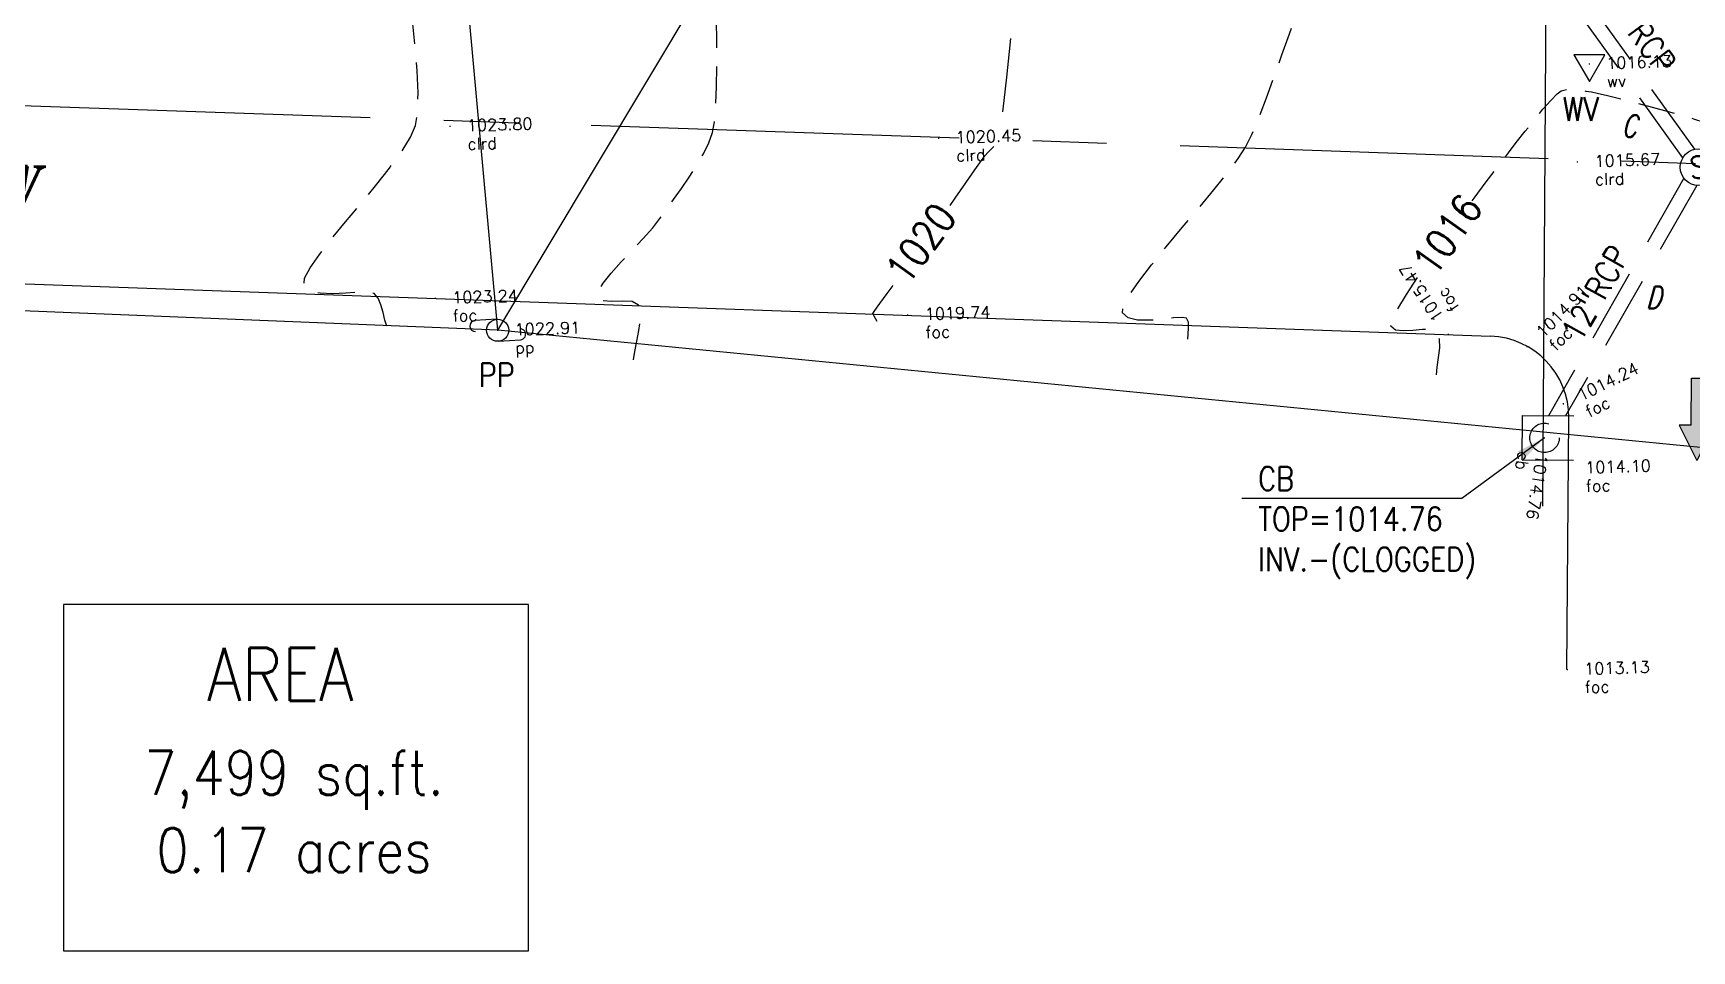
# Model space of a CAD drawing. Extents: x 1086 to 1385, y 787 to 1056.
# Drawn here: x 1206.5 to 1319.1, y 788 to 850.3 of the extents above; entities that cross this region are included whole.
import ezdxf
from ezdxf.enums import TextEntityAlignment as Align

# ---------------------------------------------------------------- set-up
doc = ezdxf.new("R2010")
doc.units = 0
doc.header["$LTSCALE"] = 20
doc.header["$MEASUREMENT"] = 0
doc.header["$PDMODE"] = 2
doc.header["$PDSIZE"] = 0.025
for name, pattern in [('CENTER', [2, 1.25, -0.25, 0.25, -0.25]), ('DASHED2', [0.375, 0.25, -0.125]), ('HIDDEN', [0.375, 0.25, -0.125]), ('HIDDEN2', [0.1875, 0.125, -0.0625]), ('HIDDENX2', [0.75, 0.5, -0.25])]:
    doc.linetypes.add(name, pattern=pattern)
doc.layers.get('0').update_dxf_attribs({"linetype": 'CONTINUOUS'})
for name, color, linetype in [('CL', 2, 'CENTER'), ('CONT-LBLS', 2, 'HIDDENX2'), ('CONT-MJR', 41, 'HIDDEN'), ('CONT-MNR', 35, 'HIDDEN2'), ('CURB', 1, 'CONTINUOUS'), ('DESC', 2, 'CONTINUOUS'), ('ELEV', 6, 'CONTINUOUS'), ('LIGHT', 2, 'CONTINUOUS'), ('POW', 4, 'POWERLINE'), ('PTS', 2, 'CONTINUOUS'), ('SEWER', 6, 'SEWERLINE1'), ('STORM', 4, 'DASHED2'), ('TEXTL', 3, 'CONTINUOUS'), ('TEXTM', 2, 'CONTINUOUS'), ('WATER', 21, 'CONTINUOUS')]:
    doc.layers.add(name, color=color, linetype=linetype)
doc.styles.add('L100', font='simplex.shx', dxfattribs={"width": 0.85, "height": 2})
doc.styles.add('L120', font='simplex.shx', dxfattribs={"width": 0.85, "oblique": 15, "height": 2.4})
doc.styles.add('L60', font='simplex.shx', dxfattribs={"width": 0.75, "oblique": 15, "height": 1.5})
doc.styles.add('L80', font='simplex.shx', dxfattribs={"width": 0.85, "height": 1.6})
doc.styles.add('Q200', font='ROMANT.shx', dxfattribs={"width": 0.85, "oblique": 15, "height": 3.7778})
doc.styles.add('S6', font='SIMPLEX', dxfattribs={"height": 0.083333})
doc.styles.add('SHR', font='SIMPLEX', dxfattribs={"height": 1})
doc.styles.get("Standard").update_dxf_attribs({"font": 'ROMANS'})
doc.linetypes.add('POWERLINE', pattern='A,0.9,-0.27,["/\\/\\/\\/",STANDARD,S=0.05,R=0,X=-0.28,Y=-0.02],-0.1', length=1.27)
doc.linetypes.add('SEWERLINE1', pattern='A,0.8,-0.27,["SS",STANDARD,S=0.05,R=0,X=-0.15,Y=-0.02],-0.1', length=1.17)
doc.dimstyles.get("Standard").update_dxf_attribs({"dimtxt": 0.18, "dimasz": 0.18, "dimexe": 0.18, "dimexo": 0.0625, "dimgap": 0.09, "dimtad": 0, "dimtih": 1, "dimtoh": 1, "dimdec": 4, "dimzin": 0, "dimtxsty": 'STANDARD', "dimcen": 0.09, "dimazin": 3, "dimtfac": 1, "dimtdec": 4, "dimtofl": 0, "dimtmove": 0, "dimatfit": 3, "dimtolj": 1, "dimtzin": 0})

# ---------------------------------------------------------------- blocks, each defined once
blk = doc.blocks.new('POINT')
blk.add_point((0, 0))
at = {"layer": 'DESC', "style": 'S6'}
blk.add_attdef('DESC', (0.119, -0.17), '', height=0.0833, dxfattribs=at)
at = {"layer": 'ELEV', "style": 'S6'}
blk.add_attdef('ELEV', (0.119, -0.04), '', height=0.0833, dxfattribs=at)
blk = doc.blocks.new('U_POLE')
for p, q in [((0, 0.0375), (-0.075, 0.0375)), ((0, -0.0375), (0.075, -0.0375))]:
    blk.add_line(p, q)
blk.add_circle((0, 0), 0.0375)
for centre, start, end in [((-0.075, 0.01875), 90, 270), ((0.075, -0.01875), 270, 90)]:
    blk.add_arc(centre, 0.01875, start, end)
blk = doc.blocks.new('SMH')
blk.add_circle((0, 0), 0.0625)
at = {"style": 'SHR'}
blk.add_text('S', height=0.075, dxfattribs=at).set_placement((0, -0.0375), align=Align.CENTER)
blk = doc.blocks.new('TF')
for p, q in [((0.1612, 0.0201), (0.1612, 0.0601)), ((0.1612, 0.0601), (0.2812, 0.0001)), ((0.0012, -0.0199), (0.0012, 0.0201)), ((0.0012, 0.0201), (0.1612, 0.0201)), ((0.1612, -0.0599), (0.2812, 0.0001)), ((0.1612, -0.0199), (0.0012, -0.0199)), ((0.1612, -0.0199), (0.1612, -0.0599))]:
    blk.add_line(p, q)
for points in [[(0.1612, -0.0599), (0.1612, 0.0601), (0.2812, 0.0001), (0.1612, 0.0601)], [(0.0012, 0.0201), (0.0012, -0.0199), (0.1612, 0.0201), (0.1612, -0.0199)]]:
    blk.add_solid(points)

msp = doc.modelspace()

# ---------------------------------------------------------------- linework, layer by layer
at = {"layer": 'CL'}
msp.add_line((1124.43, 848.2), (1324.63, 841.27), dxfattribs=at)
at = {"layer": 'CONT-MJR', "elevation": 1020, "flags": 128}
for points in [[(1268.73, 838.6), (1269.08, 839.1), (1269.79, 840.13), (1270.41, 841.01), (1270.86, 841.66), (1271.09, 841.98), (1271.31, 842.22), (1271.59, 842.48), (1271.86, 842.76), (1272.04, 843.03), (1272.12, 843.44), (1272.24, 844.38), (1272.39, 845.72), (1272.57, 847.32), (1272.75, 849.05), (1272.93, 850.77), (1273.1, 852.34), (1273.24, 853.64), (1273.33, 854.53), (1273.37, 854.88), (1273.45, 855.04), (1273.57, 855.17), (1273.86, 855.16), (1274.53, 855.12), (1275.43, 855.06), (1276.42, 854.99), (1277.33, 854.93), (1278.01, 854.9), (1278.31, 854.91), (1278.4, 855.07), (1278.44, 855.29), (1278.46, 855.48), (1278.53, 855.81), (1278.7, 856.58), (1278.89, 857.45)], [(1263.77, 830.73), (1263.66, 830.93), (1263.58, 831.09), (1263.52, 831.18), (1263.48, 831.26), (1263.61, 831.46), (1263.96, 831.94), (1264.46, 832.62), (1264.86, 833.16)]]:
    msp.add_lwpolyline(points, dxfattribs=at)
at = {"layer": 'CONT-MNR', "flags": 128}
for points, elevation in [([(1230.49, 830.4), (1230.36, 830.82), (1230.24, 831.33), (1230.09, 831.85), (1229.9, 832.3), (1229.64, 832.63), (1229.25, 832.72), (1228.57, 832.71), (1227.72, 832.65), (1226.81, 832.61), (1225.96, 832.64), (1225.27, 832.82), (1224.87, 833.2), (1224.91, 833.66), (1225.28, 834.36), (1225.92, 835.27), (1226.74, 836.33), (1227.7, 837.49), (1228.72, 838.71), (1229.73, 839.94), (1230.68, 841.14), (1231.49, 842.25), (1232.1, 843.24), (1232.45, 844.04), (1232.59, 845), (1232.62, 846.26), (1232.56, 847.74), (1232.43, 849.33), (1232.25, 850.94), (1232.05, 852.49), (1231.84, 853.86), (1231.67, 854.98), (1231.54, 855.74), (1231.48, 856.05), (1231.35, 856.26), (1231.17, 856.48), (1231.14, 856.68), (1231.41, 856.67), (1232.02, 856.54), (1232.88, 856.37), (1233.87, 856.2), (1234.85, 856.1), (1235.73, 856.13), (1236.37, 856.36), (1236.78, 856.89), (1237.16, 857.78), (1237.5, 858.9), (1237.8, 860.11), (1238.04, 861.3), (1238.22, 862.31), (1238.34, 863.03), (1238.38, 863.32), (1238.34, 863.48), (1238.33, 863.63), (1238.66, 863.63), (1239.52, 863.61), (1240.79, 863.57), (1242.33, 863.52), (1244.03, 863.45), (1245.74, 863.39), (1247.33, 863.33), (1248.69, 863.28), (1249.68, 863.24), (1250.16, 863.22), (1250.6, 863.21), (1251.1, 863.19), (1251.63, 863.18), (1252.14, 863.16), (1252.57, 863.15), (1253.03, 863.14), (1253.75, 863.12), (1254.62, 863.09), (1255.52, 863.06), (1256.33, 863.04), (1256.91, 863.04), (1257.15, 863.06), (1257.13, 863.26), (1257.09, 863.46), (1257.36, 863.62), (1258.01, 863.96), (1258.93, 864.42), (1259.94, 864.93), (1260.93, 865.4), (1261.74, 865.78), (1262.23, 865.99), (1262.69, 866.14), (1263.22, 866.28), (1263.79, 866.4), (1264.33, 866.51), (1264.8, 866.59), (1265.26, 866.63), (1265.98, 866.67), (1266.82, 866.71), (1267.7, 866.75), (1268.49, 866.78), (1269.08, 866.81), (1269.36, 866.84), (1269.61, 866.95), (1269.88, 867.12), (1270.05, 867.21), (1270.18, 867.23), (1270.32, 867.24), (1270.52, 867.25), (1270.91, 867.28), (1271.36, 867.31), (1271.73, 867.32), (1272.09, 867.34), (1272.77, 867.35), (1273.64, 867.37), (1274.56, 867.39), (1275.41, 867.39), (1276.06, 867.37), (1276.36, 867.34), (1276.54, 867.1), (1276.68, 866.76), (1276.87, 866.54), (1277.15, 866.51), (1277.7, 866.52), (1278.41, 866.59), (1279.17, 866.69), (1279.88, 866.82), (1280.44, 866.99), (1280.88, 867.23), (1281.49, 867.64), (1282.21, 868.18), (1282.98, 868.78), (1283.76, 869.4), (1284.48, 869.98), (1285.08, 870.47), (1285.51, 870.81), (1286, 871.21), (1286.59, 871.69), (1287.22, 872.2), (1287.81, 872.69), (1288.32, 873.11), (1288.68, 873.4), (1289.08, 873.68), (1289.55, 874.02), (1290.04, 874.36), (1290.46, 874.66), (1290.74, 874.88), (1290.98, 875.14), (1291.25, 875.45), (1291.5, 875.77), (1291.73, 876.04), (1291.98, 876.32), (1292.46, 876.85), (1293.07, 877.54), (1293.73, 878.31), (1294.36, 879.07), (1294.85, 879.75), (1295.14, 880.25), (1295.27, 880.8), (1295.31, 881.49), (1295.3, 882.22), (1295.29, 882.93), (1295.29, 883.52), (1295.34, 883.93), (1295.51, 884.3), (1295.78, 884.7), (1296.08, 885.1), (1296.35, 885.49), (1296.54, 885.82), (1296.65, 886.16), (1296.76, 886.57), (1296.84, 887), (1296.92, 887.42), (1296.98, 887.78), (1297.04, 888.15), (1297.11, 888.61), (1297.18, 889.1), (1297.24, 889.57), (1297.28, 889.97), (1297.31, 890.42), (1297.37, 891.24), (1297.43, 892.29), (1297.5, 893.46), (1297.56, 894.62), (1297.62, 895.63), (1297.66, 896.38), (1297.68, 896.73), (1297.71, 897.02), (1297.75, 897.37), (1297.78, 897.68), (1297.8, 897.83), (1297.79, 897.92), (1297.79, 898.01), (1297.76, 898.14), (1297.73, 898.28), (1297.74, 898.45), (1297.75, 898.63), (1297.76, 898.89), (1297.77, 899.52), (1297.78, 900.35), (1297.79, 901.25), (1297.8, 902.09), (1297.82, 902.7), (1297.82, 902.96), (1297.84, 903.12), (1297.9, 903.26), (1298.13, 903.28), (1298.53, 903.28), (1298.83, 903.38), (1298.9, 903.6), (1298.89, 903.92), (1298.84, 904.27), (1298.81, 904.56), (1298.79, 904.89), (1298.77, 905.33), (1298.73, 905.79), (1298.71, 906.19), (1298.68, 906.57), (1298.65, 907.14), (1298.61, 907.76), (1298.58, 908.33), (1298.58, 908.73), (1298.61, 909.13), (1298.67, 909.59), (1298.76, 910.04), (1298.9, 910.4), (1299.17, 910.73), (1299.64, 911.17), (1300.16, 911.63), (1300.59, 911.98), (1300.79, 912.14), (1300.91, 912.17), (1301.03, 912.19), (1301.35, 912.14), (1302.03, 912.04), (1302.85, 911.92), (1303.53, 911.82), (1303.84, 911.77), (1303.95, 911.76), (1304.05, 911.78), (1304.1, 911.99), (1304.17, 912.37), (1304.21, 912.65), (1304.23, 912.82), (1304.25, 913), (1304.26, 913.17), (1304.27, 913.33), (1304.27, 913.52), (1304.27, 913.68), (1304.28, 913.93), (1304.29, 914.41), (1304.3, 914.99), (1304.3, 915.5), (1304.31, 915.82), (1304.3, 916.07), (1304.29, 916.36), (1304.28, 916.64), (1304.28, 916.89), (1304.3, 917.24), (1304.36, 918.05), (1304.43, 919.2), (1304.34, 920.81), (1304.26, 922.12), (1304.26, 923.74), (1304.33, 925.59), (1304.33, 933.14)], 1024), ([(1247.24, 828.11), (1247.33, 828.69), (1247.47, 829.38), (1247.61, 830.12), (1247.71, 830.83), (1247.72, 831.43), (1247.58, 831.84), (1247.14, 832.07), (1246.47, 832.1), (1245.74, 832.07), (1245.12, 832.13), (1244.78, 832.4), (1244.84, 832.77), (1245.18, 833.32), (1245.73, 834.01), (1246.41, 834.77), (1247.16, 835.57), (1247.89, 836.36), (1248.54, 837.09), (1249.03, 837.72), (1249.46, 838.32), (1249.96, 839.01), (1250.49, 839.75), (1251.02, 840.53), (1251.53, 841.33), (1251.98, 842.11), (1252.35, 842.86), (1252.61, 843.55), (1252.74, 844.28), (1252.82, 845.36), (1252.87, 846.69), (1252.89, 848.17), (1252.89, 849.71), (1252.87, 851.2), (1252.84, 852.55), (1252.81, 853.66), (1252.79, 854.44), (1252.78, 854.78), (1252.73, 855.05), (1252.66, 855.37), (1252.63, 855.68), (1252.71, 855.9), (1252.99, 855.92), (1253.54, 855.83), (1254.25, 855.68), (1255.01, 855.56), (1255.71, 855.55), (1256.22, 855.7), (1256.48, 856.11), (1256.69, 856.86), (1256.87, 857.85), (1257.06, 858.97), (1257.29, 860.12), (1257.58, 861.19), (1257.97, 862.07), (1258.48, 862.67), (1259.23, 862.97), (1260.25, 863.1), (1261.41, 863.09), (1262.62, 862.98), (1263.76, 862.82), (1264.71, 862.66), (1265.38, 862.54), (1265.64, 862.5), (1265.65, 862.65), (1265.67, 862.79), (1265.98, 862.81), (1266.67, 862.81), (1267.48, 862.79), (1268.17, 862.77), (1268.48, 862.73), (1268.45, 862.56), (1268.43, 862.4), (1268.68, 862.37), (1269.32, 862.35), (1270.21, 862.34), (1271.26, 862.33), (1272.33, 862.32), (1273.32, 862.31), (1274.11, 862.3), (1274.81, 862.29), (1275.8, 862.27), (1276.99, 862.25), (1278.29, 862.23), (1279.58, 862.2), (1280.77, 862.19), (1281.75, 862.19), (1282.43, 862.2), (1282.7, 862.23), (1282.72, 862.42), (1282.66, 862.66), (1282.61, 862.79), (1282.6, 862.86), (1282.79, 862.89), (1283.2, 862.93), (1283.62, 862.98), (1283.84, 863.02), (1283.93, 863.13), (1284.01, 863.26), (1284.14, 863.4), (1284.43, 863.69), (1284.8, 864.05), (1285.17, 864.4), (1285.49, 864.66), (1285.83, 864.89), (1286.37, 865.21), (1287.03, 865.59), (1287.73, 865.99), (1288.4, 866.36), (1288.96, 866.65), (1289.17, 866.75)], 1022), ([(1284.87, 829.52), (1284.89, 829.86), (1284.92, 830.28), (1284.91, 830.67), (1284.78, 830.95), (1284.48, 831), (1283.89, 830.96), (1283.11, 830.87), (1282.26, 830.8), (1281.45, 830.81), (1280.81, 830.96), (1280.43, 831.3), (1280.48, 831.74), (1280.88, 832.47), (1281.53, 833.43), (1282.4, 834.56), (1283.4, 835.8), (1284.49, 837.1), (1285.58, 838.4), (1286.62, 839.66), (1287.55, 840.8), (1288.29, 841.79), (1288.79, 842.55), (1289.21, 843.41), (1289.68, 844.56), (1290.2, 845.9), (1290.72, 847.35), (1291.25, 848.84), (1291.76, 850.26), (1292.23, 851.55), (1292.64, 852.62), (1292.98, 853.38), (1293.23, 853.76), (1293.64, 853.93), (1294.16, 853.98), (1294.75, 853.97), (1295.35, 853.96), (1295.88, 854), (1296.3, 854.16), (1296.59, 854.55), (1297.01, 855.32), (1297.08, 855.47)], 1018), ([(1304.17, 838.91), (1304.31, 839.1), (1305.12, 840.2), (1305.77, 841.05), (1306.18, 841.6), (1306.62, 842.18), (1307.16, 842.88), (1307.76, 843.64), (1308.38, 844.41), (1308.97, 845.13), (1309.5, 845.73), (1309.93, 846.17), (1310.2, 846.39), (1310.56, 846.47), (1310.99, 846.48), (1311.45, 846.44), (1311.89, 846.37), (1312.27, 846.31), (1312.65, 846.23), (1313.34, 846.07), (1314.25, 845.83), (1315.29, 845.56), (1316.39, 845.27), (1317.47, 844.97), (1318.43, 844.71), (1319.19, 844.49), (1319.89, 844.25), (1320.66, 843.92), (1321.49, 843.56), (1322.36, 843.18), (1323.22, 842.85), (1324.06, 842.58), (1324.85, 842.43), (1325.56, 842.42), (1326.27, 842.63), (1327.16, 843.06), (1328.19, 843.66), (1329.28, 844.36), (1330.38, 845.12), (1330.54, 845.24)], 1016), ([(1301.74, 827.09), (1301.79, 827.63), (1301.89, 828.27), (1301.97, 828.93), (1301.95, 829.53), (1301.76, 829.98), (1301.38, 830.16), (1300.8, 830.17), (1300.14, 830.12), (1299.49, 830.08), (1298.95, 830.14), (1298.64, 830.4), (1298.71, 830.8), (1299.09, 831.54), (1299.7, 832.56), (1300.5, 833.76), (1300.53, 833.81)], 1016)]:
    msp.add_lwpolyline(points, dxfattribs=dict(at, elevation=elevation))
at = {"layer": 'CURB'}
for p, q in [((1124.44, 836.18), (1305.4, 829.72)), ((1310.6, 807.08), (1310.73, 824.17))]:
    msp.add_line(p, q, dxfattribs=at)
msp.add_arc((1305.21, 824.21), 5.52, 359.5904, 87.9562, dxfattribs=at)
at = {"layer": 'POW', "ltscale": 0.8}
for p, q in [((1238.02, 830.13), (1234.05, 874.14)), ((1238.02, 830.13), (1263.75, 873.08)), ((1308.96, 818.18), (1309.26, 863.92)), ((1238.02, 830.13), (1139.18, 834.18)), ((1339.39, 820.24), (1238.02, 830.13))]:
    msp.add_line(p, q, dxfattribs=at)
at = {"layer": 'STORM'}
for p, q in [((1319.28, 842.42), (1309.45, 856.14)), ((1318.46, 841.84), (1308.64, 855.55)), ((1318.54, 840.45), (1309.35, 824.32)), ((1319.41, 839.96), (1310.5, 824.31)), ((1307.57, 821.33), (1307.59, 824.33)), ((1307.59, 824.33), (1311.06, 824.31)), ((1307.57, 821.33), (1311.05, 821.31))]:
    msp.add_line(p, q, dxfattribs=at)
msp.add_circle((1309.08, 822.82), 1, dxfattribs=at)
at = {"layer": 'TEXTL'}
msp.add_lwpolyline([(1208.55, 787.98), (1240.11, 787.98), (1240.11, 811.51), (1208.55, 811.51)], close=True, dxfattribs=at)
at = {"layer": 'WATER'}
msp.add_lwpolyline([(1313.17, 848.84), (1311.07, 848.82), (1312.14, 847.01)], close=True, dxfattribs=at)

# ---------------------------------------------------------------- block references
at = {"layer": 'POW', "xscale": 20, "yscale": 20, "zscale": 20, "rotation": 3.650108568028308}
msp.add_blockref('U_POLE', (1238.02, 830.13), dxfattribs=at)
at = {"layer": 'PTS'}
ref = msp.add_blockref('POINT', (1312.13, 848.22), dxfattribs=dict(at, xscale=9.6, yscale=9.6, zscale=9.6, rotation=1.78283024572904))
ref.add_attrib('ELEV', '1016.13', (1313.28, 847.87), dxfattribs={"layer": 'ELEV', "height": 0.8, "rotation": 1.7828, "style": 'S6'})
ref.add_attrib('DESC', 'wv', (1313.32, 846.63), dxfattribs={"layer": 'DESC', "height": 0.8, "rotation": 1.7828, "style": 'S6'})
ref = msp.add_blockref('POINT', (1234.79, 843.98), dxfattribs=dict(at, xscale=9.6, yscale=9.6, zscale=9.6, rotation=1.78283024572904))
ref.add_attrib('ELEV', '1023.80', (1235.94, 843.63), dxfattribs={"layer": 'ELEV', "height": 0.8, "rotation": 1.7828, "style": 'S6'})
ref.add_attrib('DESC', 'clrd', (1235.98, 842.38), dxfattribs={"layer": 'DESC', "height": 0.8, "rotation": 1.7828, "style": 'S6'})
ref = msp.add_blockref('POINT', (1267.96, 843.18), dxfattribs=dict(at, xscale=9.6, yscale=9.6, zscale=9.6, rotation=1.78283024572904))
ref.add_attrib('ELEV', '1020.45', (1269.11, 842.83), dxfattribs={"layer": 'ELEV', "height": 0.8, "rotation": 1.7828, "style": 'S6'})
ref.add_attrib('DESC', 'clrd', (1269.15, 841.59), dxfattribs={"layer": 'DESC', "height": 0.8, "rotation": 1.7828, "style": 'S6'})
ref = msp.add_blockref('POINT', (1311.32, 841.56), dxfattribs=dict(at, xscale=9.6, yscale=9.6, zscale=9.6, rotation=1.78283024572904))
ref.add_attrib('ELEV', '1015.67', (1312.48, 841.21), dxfattribs={"layer": 'ELEV', "height": 0.8, "rotation": 1.7828, "style": 'S6'})
ref.add_attrib('DESC', 'clrd', (1312.51, 839.97), dxfattribs={"layer": 'DESC', "height": 0.8, "rotation": 1.7828, "style": 'S6'})
ref = msp.add_blockref('POINT', (1302.56, 829.86), dxfattribs=dict(at, xscale=9.6, yscale=9.6, zscale=9.6, rotation=122.917858630039))
ref.add_attrib('ELEV', '1015.47', (1302.26, 831.03), dxfattribs={"layer": 'ELEV', "height": 0.8, "rotation": 122.9179, "style": 'S6'})
ref.add_attrib('DESC', 'foc', (1303.31, 831.7), dxfattribs={"layer": 'DESC', "height": 0.8, "rotation": 122.9179, "style": 'S6'})
ref = msp.add_blockref('POINT', (1233.79, 832.3), dxfattribs=dict(at, xscale=9.6, yscale=9.6, zscale=9.6, rotation=1.78283024572904))
ref.add_attrib('ELEV', '1023.24', (1234.94, 831.95), dxfattribs={"layer": 'ELEV', "height": 0.8, "rotation": 1.7828, "style": 'S6'})
ref.add_attrib('DESC', 'foc', (1234.98, 830.71), dxfattribs={"layer": 'DESC', "height": 0.8, "rotation": 1.7828, "style": 'S6'})
ref = msp.add_blockref('POINT', (1307.9, 829.03), dxfattribs=dict(at, xscale=9.6, yscale=9.6, zscale=9.6, rotation=44.71140192667698))
ref.add_attrib('ELEV', '1014.91', (1308.99, 829.56), dxfattribs={"layer": 'ELEV', "height": 0.8, "rotation": 44.7114, "style": 'S6'})
ref.add_attrib('DESC', 'foc', (1309.86, 828.67), dxfattribs={"layer": 'DESC', "height": 0.8, "rotation": 44.7114, "style": 'S6'})
ref = msp.add_blockref('POINT', (1265.86, 831.18), dxfattribs=dict(at, xscale=9.6, yscale=9.6, zscale=9.6, rotation=1.78283024572904))
ref.add_attrib('ELEV', '1019.74', (1267.02, 830.83), dxfattribs={"layer": 'ELEV', "height": 0.8, "rotation": 1.7828, "style": 'S6'})
ref.add_attrib('DESC', 'foc', (1267.06, 829.59), dxfattribs={"layer": 'DESC', "height": 0.8, "rotation": 1.7828, "style": 'S6'})
ref = msp.add_blockref('POINT', (1238.02, 830.13), dxfattribs=dict(at, xscale=9.6, yscale=9.6, zscale=9.6, rotation=1.78283024572904))
ref.add_attrib('ELEV', '1022.91', (1239.18, 829.78), dxfattribs={"layer": 'ELEV', "height": 0.8, "rotation": 1.7828, "style": 'S6'})
ref.add_attrib('DESC', 'pp', (1239.22, 828.54), dxfattribs={"layer": 'DESC', "height": 0.8, "rotation": 1.7828, "style": 'S6'})
ref = msp.add_blockref('POINT', (1310.37, 825.14), dxfattribs=dict(at, xscale=9.6, yscale=9.6, zscale=9.6, rotation=26.23623891652551))
ref.add_attrib('ELEV', '1014.24', (1311.56, 825.3), dxfattribs={"layer": 'ELEV', "height": 0.8, "rotation": 26.2362, "style": 'S6'})
ref.add_attrib('DESC', 'foc', (1312.11, 824.19), dxfattribs={"layer": 'DESC', "height": 0.8, "rotation": 26.2362, "style": 'S6'})
ref = msp.add_blockref('POINT', (1309.08, 822.82), dxfattribs=dict(at, xscale=9.6, yscale=9.6, zscale=9.6, rotation=261.1190401007764))
ref.add_attrib('ELEV', '1014.76', (1308.52, 821.75), dxfattribs={"layer": 'ELEV', "height": 0.8, "rotation": 261.119, "style": 'S6'})
ref.add_attrib('DESC', 'cb', (1307.29, 821.94), dxfattribs={"layer": 'DESC', "height": 0.8, "rotation": 261.119, "style": 'S6'})
ref = msp.add_blockref('POINT', (1310.7, 820.75), dxfattribs=dict(at, xscale=9.6, yscale=9.6, zscale=9.6, rotation=1.78283024572904))
ref.add_attrib('ELEV', '1014.10', (1311.85, 820.4), dxfattribs={"layer": 'ELEV', "height": 0.8, "rotation": 1.7828, "style": 'S6'})
ref.add_attrib('DESC', 'foc', (1311.89, 819.15), dxfattribs={"layer": 'DESC', "height": 0.8, "rotation": 1.7828, "style": 'S6'})
ref = msp.add_blockref('POINT', (1310.63, 807.08), dxfattribs=dict(at, xscale=9.6, yscale=9.6, zscale=9.6, rotation=1.78283024572904))
ref.add_attrib('ELEV', '1013.13', (1311.78, 806.73), dxfattribs={"layer": 'ELEV', "height": 0.8, "rotation": 1.7828, "style": 'S6'})
ref.add_attrib('DESC', 'foc', (1311.82, 805.49), dxfattribs={"layer": 'DESC', "height": 0.8, "rotation": 1.7828, "style": 'S6'})
at = {"layer": 'SEWER', "xscale": 20, "yscale": 20, "zscale": 20, "rotation": 3.650108568028308}
msp.add_blockref('SMH', (1319.54, 841.2), dxfattribs=at)
at = {"layer": 'TEXTM', "xscale": 20, "yscale": 20, "zscale": 20, "rotation": 269.6136980808984}
msp.add_blockref('TF', (1319.44, 826.9), dxfattribs=at)

# ---------------------------------------------------------------- texts
at = {"layer": 'CONT-LBLS', "style": 'L100', "width": 0.85}
for s, rotation, p in [('1016', 54.8922, (1301.62, 833.66)), ('1020', 53.938, (1265.83, 833.08))]:
    msp.add_text(s, height=2, rotation=rotation, dxfattribs=at).set_placement(p)
at = {"layer": 'LIGHT', "style": 'Q200', "oblique": 15, "width": 0.85}
msp.add_text("40'R/W", height=3.778, rotation=357.9787, dxfattribs=at).set_placement((1189.84, 838.06))
at = {"layer": 'TEXTL', "style": 'L120', "width": 0.85}
msp.add_text('AREA', height=3.6, dxfattribs=at).set_placement((1218.28, 804.95))
at = {"layer": 'TEXTM', "style": 'L80', "width": 0.85}
for s, rotation, p in [('12"RCP', 306.5272, (1312.7, 852.96)), ('WV', 0.0404, (1310.32, 844.35)), ('12"RCP', 60.7432, (1311.53, 829.23)), ('PP', 0.0404, (1236.74, 826.28)), ('CB', 0.0404, (1289.64, 819.25)), ('TOP=1014.76', 0.0404, (1289.64, 816.51)), ('INV.-(CLOGGED)', 0.0404, (1289.64, 813.77))]:
    msp.add_text(s, height=1.6, rotation=rotation, dxfattribs=at).set_placement(p)
at = {"layer": 'TEXTM', "style": 'L60', "oblique": 15, "width": 0.75}
for s, p in [('C', (1314.31, 843.24)), ('D', (1315.97, 831.6))]:
    msp.add_text(s, height=1.5, rotation=0.0404, dxfattribs=at).set_placement(p)
at = {"layer": 'TEXTM', "style": 'L100', "width": 0.85}
for s, p in [('7,499 sq.ft.', (1224.2, 798.57)), ('0.17 acres', (1224.2, 793.32))]:
    msp.add_text(s, height=3, dxfattribs=at).set_placement(p, align=Align.CENTER)

# ---------------------------------------------------------------- leaders
at = {"layer": 'TEXTM'}
msp.add_leader([(1309.08, 822.82), (1303.47, 818.71), (1288.52, 818.69)], dimstyle='STANDARD', override={"dimscale": 20, "dimtxt": 0.1, "dimasz": 0.1, "dimexe": 0.075, "dimexo": 0.05, "dimgap": 0.075, "dimtih": 0, "dimtoh": 0, "dimdec": 1, "dimzin": 7, "dimpost": "'", "dimtxsty": 'L60', "dimcen": 0.05, "dimaunit": 1, "dimtdec": 2, "dimtzin": 7}, dxfattribs=at)

doc.saveas('drawing.dxf')
